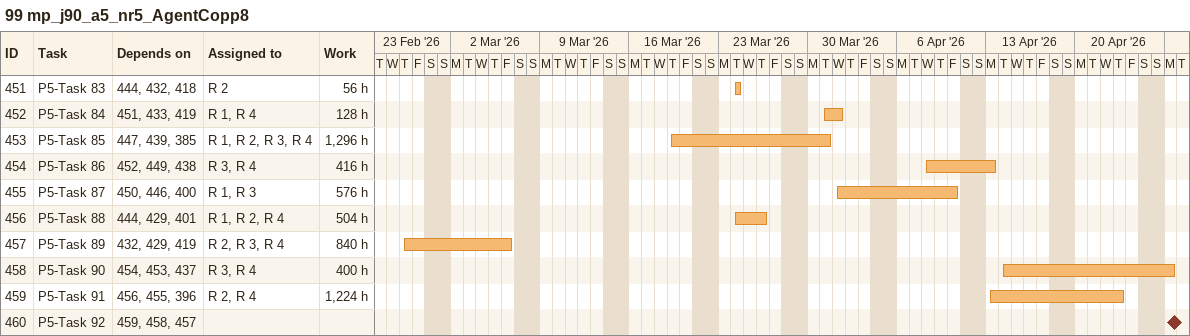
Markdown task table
99 mp_j90_a5_nr5_AgentCopp8

| ID | Task | Start | Finish | Predecessors | Resources | Work (h) |
|---|---|---|---|---|---|---|
| 451 | P5-Task 83 | 2026-03-24 | 2026-03-24 | 444, 432, 418 | R 2 | 56 |
| 452 | P5-Task 84 | 2026-03-31 | 2026-04-01 | 451, 433, 419 | R 1, R 4 | 128 |
| 453 | P5-Task 85 | 2026-03-19 | 2026-03-31 | 447, 439, 385 | R 1, R 2, R 3, R 4 | 1296 |
| 454 | P5-Task 86 | 2026-04-08 | 2026-04-13 | 452, 449, 438 | R 3, R 4 | 416 |
| 455 | P5-Task 87 | 2026-04-01 | 2026-04-10 | 450, 446, 400 | R 1, R 3 | 576 |
| 456 | P5-Task 88 | 2026-03-24 | 2026-03-26 | 444, 429, 401 | R 1, R 2, R 4 | 504 |
| 457 | P5-Task 89 | 2026-02-26 | 2026-03-06 | 432, 429, 419 | R 2, R 3, R 4 | 840 |
| 458 | P5-Task 90 | 2026-04-14 | 2026-04-27 | 454, 453, 437 | R 3, R 4 | 400 |
| 459 | P5-Task 91 | 2026-04-13 | 2026-04-23 | 456, 455, 396 | R 2, R 4 | 1224 |
| 460 | P5-Task 92 (milestone) | 2026-04-27 | 2026-04-27 | 459, 458, 457 |  |  |
